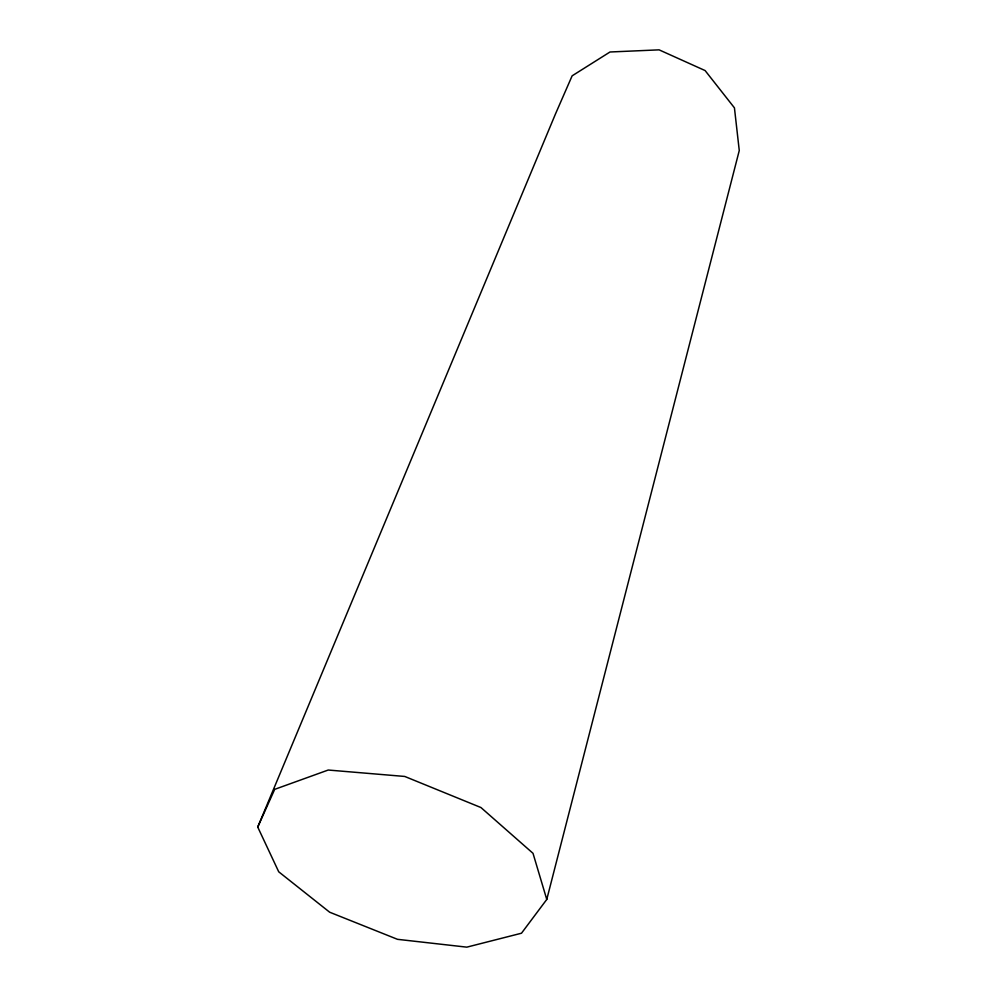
<?xml version="1.0" encoding="UTF-8"?>
<svg xmlns="http://www.w3.org/2000/svg" width="997" height="997" viewBox="0 0 997 997"><rect width="100%" height="100%" fill="white"/><g stroke="black" fill="none" stroke-linecap="round" stroke-linejoin="round"><path stroke-width="1.5" d="M546.767 899.444L739.263 150.535L734.44 107.863L705.103 70.563L659.104 49.85L610.002 51.994L572.128 75.834L555.541 113.808L257.737 827.074L278.724 871.802L329.671 912.218L397.504 939.324L466.808 947.15L521.493 933.217L546.767 899.444L533.009 853.32L480.94 807.533L404.745 776.451L328.225 770.033L274.686 789.35L257.737 827.074"/></g></svg>
